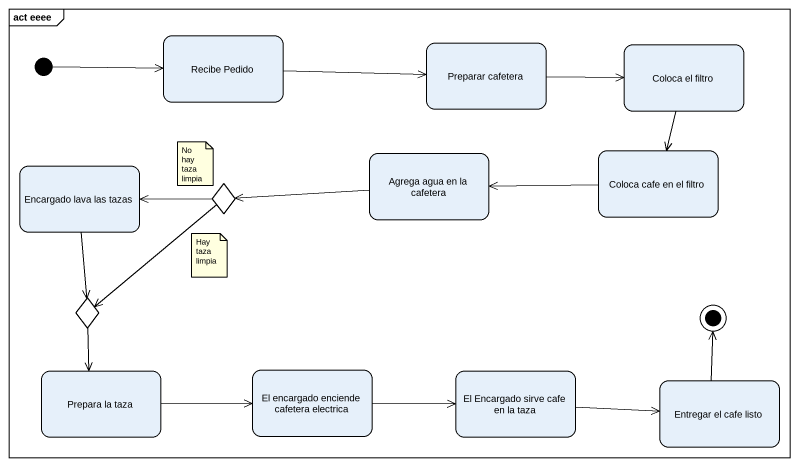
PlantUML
@startuml
mainframe act eeee
hide empty description
state "Recibe Pedido" as Recibe_Pedido
state "Preparar cafetera" as Preparar_cafetera
state "Coloca el filtro" as Coloca_el_filtro
state "Agrega agua en la cafetera" as Agrega_agua_en_la_cafetera
state "Coloca cafe en el filtro" as Coloca_cafe_en_el_filtro
state "Encargado lava las tazas" as Encargado_lava_las_tazas
state choice1 <<choice>>
state choice2 <<choice>>
state "Prepara la taza" as Prepara_la_taza
state "El encargado enciende cafetera electrica" as El_encargado_enciende
state "El Encargado sirve cafe en la taza" as El_Encargado_sirve_cafe_en
state "Entregar el cafe listo" as Entregar_el_cafe_listo
[*] -right-> Recibe_Pedido
Recibe_Pedido -right-> Preparar_cafetera
Preparar_cafetera -right-> Coloca_el_filtro
Coloca_el_filtro --> Coloca_cafe_en_el_filtro
Agrega_agua_en_la_cafetera -left-> choice1
Coloca_cafe_en_el_filtro -left-> Agrega_agua_en_la_cafetera
Encargado_lava_las_tazas --> choice2
choice1 -left-> Encargado_lava_las_tazas
choice1 --> choice2
choice2 --> Prepara_la_taza
Prepara_la_taza -right-> El_encargado_enciende
El_encargado_enciende -right-> El_Encargado_sirve_cafe_en
El_Encargado_sirve_cafe_en -right-> Entregar_el_cafe_listo
Entregar_el_cafe_listo -up-> [*]
note as N1
  No hay taza limpia
end note
note as N2
  Hay taza limpia
end note
@enduml
